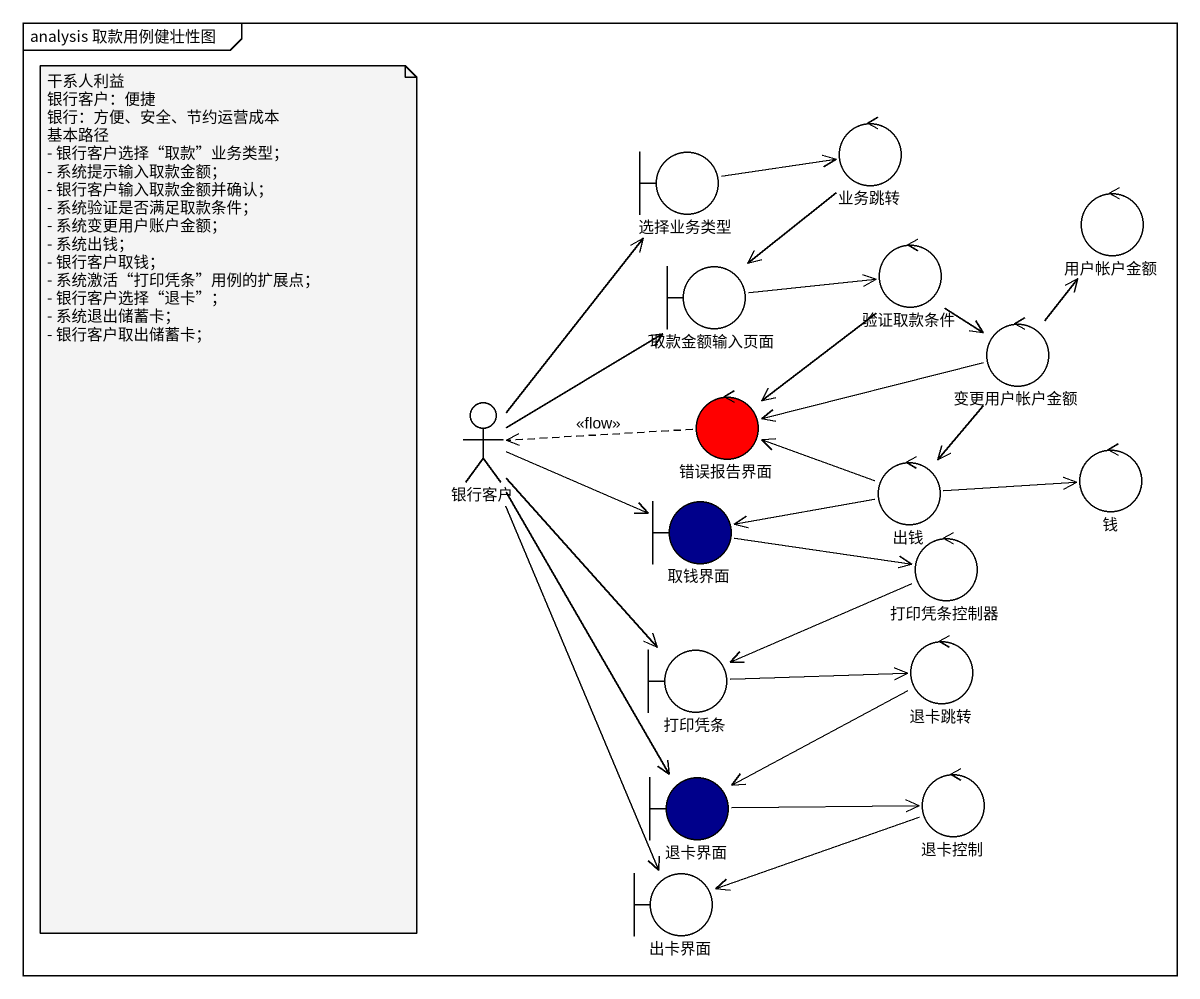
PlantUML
@startuml
mainframe analysis 取款用例健壮性图
boundary 选择业务类型
control 业务跳转
control 用户帐户金额
boundary 取款金额输入页面
control 验证取款条件
control 变更用户帐户金额
actor 银行客户
control 错误报告界面 #FF0000
control 出钱
control 钱
boundary 取钱界面 #00008B
control 打印凭条控制器
boundary 打印凭条
control 退卡跳转
boundary 退卡界面 #00008B
control 退卡控制
boundary 出卡界面
选择业务类型 -right-> 业务跳转
业务跳转 --> 取款金额输入页面
取款金额输入页面 -right-> 验证取款条件
验证取款条件 --> 变更用户帐户金额
验证取款条件 --> 错误报告界面
变更用户帐户金额 -up-> 用户帐户金额
变更用户帐户金额 -left-> 错误报告界面
变更用户帐户金额 --> 出钱
银行客户 -up-> 选择业务类型
银行客户 -up-> 取款金额输入页面
银行客户 -right-> 取钱界面
银行客户 --> 打印凭条
银行客户 --> 退卡界面
银行客户 --> 出卡界面
错误报告界面 .left.> 银行客户 : <<flow>>
出钱 -left-> 错误报告界面
出钱 -right-> 钱
出钱 -left-> 取钱界面
取钱界面 -right-> 打印凭条控制器
打印凭条控制器 -left-> 打印凭条
打印凭条 -right-> 退卡跳转
退卡跳转 -left-> 退卡界面
退卡界面 -right-> 退卡控制
退卡控制 -left-> 出卡界面
note as N1
  干系人利益
  银行客户：便捷
  银行：方便、安全、节约运营成本
  基本路径
  - 银行客户选择“取款”业务类型；
  - 系统提示输入取款金额；
  - 银行客户输入取款金额并确认；
  - 系统验证是否满足取款条件；
  - 系统变更用户账户金额；
  - 系统出钱；
  - 银行客户取钱；
  - 系统激活“打印凭条”用例的扩展点；
  - 银行客户选择“退卡”；
  - 系统退出储蓄卡；
  - 银行客户取出储蓄卡；
end note
@enduml
